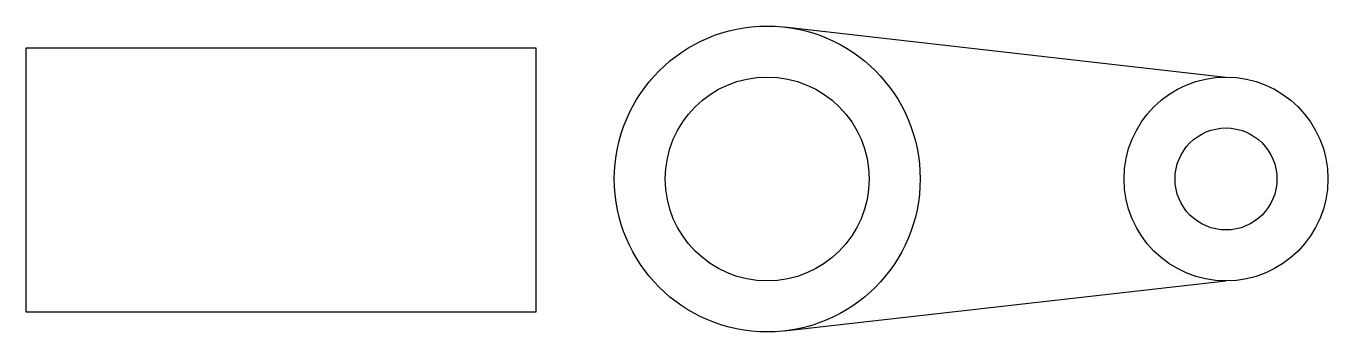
# Model space of a CAD drawing. Header units: millimetres. Extents: x 17 to 272, y 31 to 91.
import ezdxf

# ---------------------------------------------------------------- set-up
doc = ezdxf.new("R2010")
doc.units = ezdxf.units.MM
picture_1 = doc.add_image_def('image1.png', size_in_pixel=(1226, 636))

msp = doc.modelspace()

# ---------------------------------------------------------------- linework, layer by layer
for p, q in [((161.93, 90.76), (161.93, 90.76)), ((161.93, 90.76), (161.93, 90.76)), ((165.31, 90.57), (251.93, 80.76)), ((165.31, 30.95), (251.93, 40.76))]:
    msp.add_line(p, q)
for centre, radius in [((161.93, 60.76), 30), ((161.93, 60.76), 20), ((251.93, 60.76), 20), ((251.93, 60.76), 10)]:
    msp.add_circle(centre, radius)

# ---------------------------------------------------------------- pictures from other files: only their frames are drawn
image = msp.add_image(picture_1, insert=(16.52, 34.61), size_in_units=(100, 51.87))
image.dxf.flags = 7

doc.saveas('drawing.dxf')
